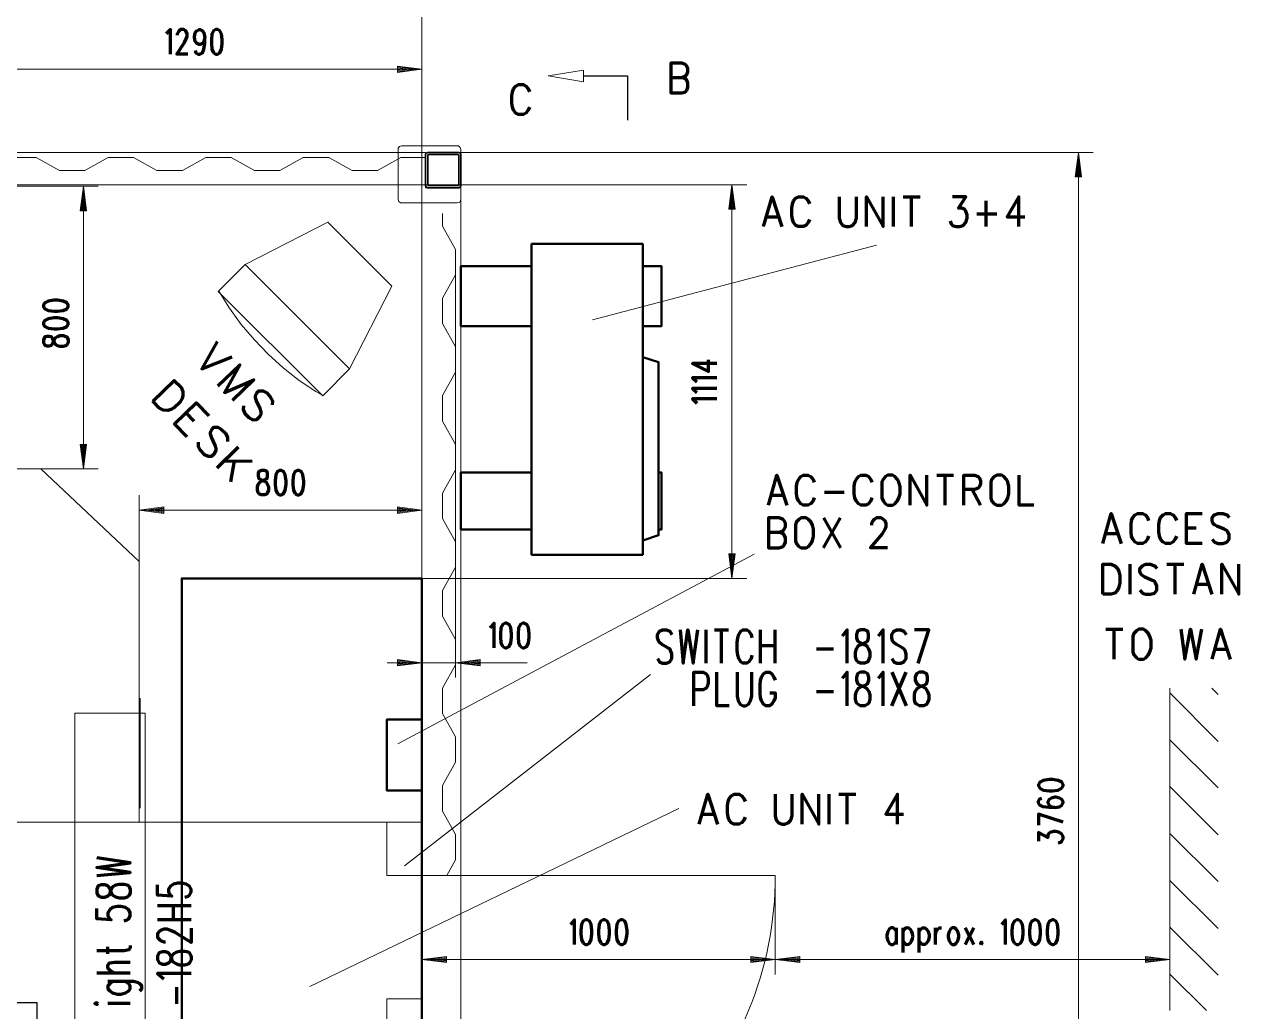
# Model space of a CAD drawing. Header units: metres. Extents: x 1223 to 5739, y -151236 to 19014.
# Drawn here: x 5257 to 5339.5, y -151020 to -150952.9 of the extents above; entities that cross this region are included whole.
import ezdxf

# ---------------------------------------------------------------- set-up
doc = ezdxf.new("R2010")
doc.units = ezdxf.units.M
doc.layers.add('AL2', color=7, linetype='Continuous')
doc.layers.add('PDF_Geometry', color=7, linetype='Continuous')

msp = doc.modelspace()

# ---------------------------------------------------------------- linework, layer by layer
at = {"layer": 'AL2'}
msp.add_lwpolyline([(5257.91, -151035.847), (5257.91, -151019.383), (5243.768, -151019.383)], dxfattribs=at)
at = {"layer": 'PDF_Geometry', "color": 8, "lineweight": 13}
for points in [[(5284.05, -150934.79), (5284.05, -150963.807)], [(5284.05, -150941.516), (5284.05, -150965.046), (5284.05, -150948.242)], [(5284.05, -150986.931), (5284.05, -150965.046), (5284.05, -150954.947)], [(5282.384, -150955.801), (5283.624, -150955.963), (5282.384, -150956.126)], [(5253.083, -150955.963), (5284.05, -150955.963)], [(5282.384, -150955.862), (5283.177, -150955.963), (5282.384, -150956.065)], [(5282.384, -150955.923), (5282.75, -150955.963), (5282.384, -150956.004)], [(4989.002, -151051.122), (5284.294, -151051.122), (5284.294, -151048.725), (5286.692, -151048.725), (5286.692, -150964.01), (5284.294, -150964.01), (5284.294, -150961.612), (4989.002, -150961.612), (4989.002, -150964.01), (4986.605, -150964.01), (4986.605, -151048.725), (4989.063, -151048.725), (4989.307, -151048.481), (5054.697, -151048.481)], [(5286.509, -150961.612), (5286.692, -150961.612), (5286.692, -150965.128)], [(5286.692, -150961.612), (5329.628, -150961.612)], [(5328.633, -150961.612), (5328.633, -151051.122)], [(5256.11, -150961.958), (5257.838, -150961.958), (5259.422, -150962.831), (5260.276, -150962.831), (5261.15, -150962.831), (5262.735, -150961.958), (5264.462, -150961.958), (5266.047, -150962.831), (5266.9, -150962.831), (5267.774, -150962.831), (5269.359, -150961.958), (5271.086, -150961.958), (5272.671, -150962.831), (5273.525, -150962.831), (5274.398, -150962.831), (5275.983, -150961.958), (5277.711, -150961.958), (5279.296, -150962.831), (5280.149, -150962.831), (5281.023, -150962.831), (5282.608, -150961.958), (5284.294, -150961.958)], [(5328.47, -150963.278), (5328.633, -150962.039), (5328.795, -150963.278)], [(5328.531, -150963.278), (5328.633, -150962.486), (5328.734, -150963.278)], [(5328.572, -150963.278), (5328.633, -150962.913), (5328.673, -150963.278)], [(5284.294, -150963.807), (4989.246, -150963.807), (4989.246, -151048.481), (5054.108, -151048.481)], [(5262.044, -150963.908), (5253.083, -150963.908), (5253.083, -150983.111), (5253.083, -150963.807)], [(5261.048, -150963.908), (5261.048, -150983.111)], [(5284.294, -151048.725), (5284.05, -151048.481), (5284.05, -150963.807), (5306.118, -150963.807)], [(5305.102, -150963.807), (5305.102, -150990.548)], [(5260.886, -150965.595), (5261.048, -150964.355), (5261.211, -150965.595)], [(5260.947, -150965.595), (5261.048, -150964.782), (5261.15, -150965.595)], [(5304.94, -150965.473), (5305.102, -150964.233), (5305.265, -150965.473)], [(5305.001, -150965.473), (5305.102, -150964.681), (5305.224, -150965.473)], [(5260.987, -150965.595), (5261.048, -150965.229), (5261.089, -150965.595)], [(5305.061, -150965.473), (5305.102, -150965.107), (5305.163, -150965.473)], [(5279.133, -150976.324), (5281.998, -150970.695), (5277.65, -150966.347), (5272.041, -150969.232), (5279.133, -150976.304), (5277.304, -150978.153), (5270.212, -150971.061), (5272.041, -150969.232)], [(5284.05, -150997.294), (5284.05, -150965.981)], [(5286.326, -150968.196), (5285.453, -150966.611), (5285.453, -150965.757)], [(5285.453, -151004.63), (5285.453, -151005.504), (5285.453, -151006.357), (5285.453, -151005.504), (5285.453, -151004.63), (5286.326, -151003.045), (5286.326, -151001.318), (5285.453, -150999.733), (5285.453, -150998.879), (5285.453, -150998.006), (5286.326, -150996.421), (5286.326, -150994.693), (5285.453, -150993.108), (5285.453, -150992.255), (5285.453, -150991.381), (5286.326, -150989.796), (5286.326, -150988.069), (5285.453, -150986.484), (5285.453, -150985.631), (5285.453, -150984.757), (5286.326, -150983.172), (5286.326, -150981.445), (5285.453, -150979.86), (5285.453, -150979.006), (5285.453, -150978.132), (5286.326, -150976.547), (5286.326, -150974.82), (5285.453, -150973.235), (5285.453, -150972.382), (5285.453, -150971.508), (5286.326, -150969.923), (5286.326, -150968.196), (5286.326, -150997.294)], [(5295.633, -150972.991), (5314.917, -150967.911)], [(5270.253, -150971.041), (5270.985, -150972.199), (5271.777, -150973.296), (5272.671, -150974.353), (5273.606, -150975.328), (5274.622, -150976.243), (5275.699, -150977.096), (5276.837, -150977.848), (5277.304, -150978.132)], [(5260.886, -150981.445), (5261.048, -150982.684), (5261.211, -150981.445)], [(5260.947, -150981.445), (5261.048, -150982.237), (5261.15, -150981.445)], [(5260.987, -150981.445), (5261.048, -150981.81), (5261.089, -150981.445)], [(5262.044, -150983.111), (5253.083, -150983.111), (5258.163, -150983.111), (5264.848, -150989.41)], [(5284.05, -151017.452), (5284.05, -151010.726), (5281.653, -151010.726), (5281.653, -151007.109), (5284.05, -151007.109), (5264.848, -151007.109), (5264.848, -150989.41), (5264.848, -150984.899)], [(5264.848, -150985.915), (5284.05, -150985.915)], [(5266.514, -150985.752), (5265.295, -150985.915), (5266.514, -150986.078)], [(5266.535, -150985.813), (5265.722, -150985.915), (5266.535, -150986.017)], [(5266.535, -150985.874), (5266.169, -150985.915), (5266.535, -150985.956)], [(5282.384, -150985.752), (5283.624, -150985.915), (5282.384, -150986.078)], [(5282.384, -150985.813), (5283.177, -150985.915), (5282.384, -150986.017)], [(5282.384, -150985.874), (5282.75, -150985.915), (5282.384, -150985.956)], [(5282.405, -151001.785), (5306.606, -150988.902)], [(5304.94, -150988.882), (5305.102, -150990.101), (5305.265, -150988.882)], [(5305.001, -150988.882), (5305.102, -150989.674), (5305.224, -150988.882)], [(5305.061, -150988.861), (5305.102, -150989.227), (5305.163, -150988.861)], [(5267.733, -150990.548), (5306.118, -150990.548)], [(5282.384, -150996.116), (5283.624, -150996.278), (5282.384, -150996.441)], [(5282.384, -150996.177), (5283.177, -150996.278), (5282.384, -150996.38)], [(5282.384, -150996.238), (5282.75, -150996.278), (5282.384, -150996.339)], [(5287.993, -150996.116), (5286.753, -150996.278), (5287.993, -150996.441)], [(5287.993, -150996.177), (5287.2, -150996.278), (5287.993, -150996.38)], [(5287.993, -150996.238), (5287.627, -150996.278), (5287.993, -150996.339)], [(5281.693, -150996.278), (5291.183, -150996.278)], [(5282.852, -151010.076), (5299.575, -150997.091)], [(5264.909, -151006.154), (5264.909, -150998.696)], [(5334.851, -150998.006), (5334.851, -151019.911), (5334.851, -151015.44)], [(5334.851, -150998.331), (5338.122, -151001.623)], [(5337.696, -150998.006), (5338.122, -150998.432)], [(5334.851, -151001.521), (5338.122, -151004.792)], [(5334.851, -151004.691), (5338.122, -151007.983)], [(5276.43, -151018.285), (5301.505, -151006.174)], [(5285.737, -151010.726), (5286.326, -151009.669), (5286.326, -151007.942), (5285.453, -151006.357)], [(5250.339, -151007.109), (5264.909, -151007.109)], [(5334.851, -151007.068), (5334.851, -151015.908)], [(5334.851, -151007.881), (5338.122, -151011.153)], [(5334.851, -151011.071), (5338.122, -151014.343)], [(5334.851, -151014.241), (5338.122, -151017.513)], [(5284.05, -151016.436), (5308.049, -151016.436)], [(5285.717, -151016.273), (5284.498, -151016.436), (5285.717, -151016.598)], [(5285.717, -151016.334), (5284.924, -151016.436), (5285.717, -151016.537)], [(5285.737, -151016.395), (5285.371, -151016.436), (5285.737, -151016.497)], [(5306.382, -151016.273), (5307.622, -151016.436), (5306.382, -151016.598)], [(5306.382, -151016.334), (5307.175, -151016.436), (5306.382, -151016.537)], [(5306.382, -151016.395), (5306.748, -151016.436), (5306.382, -151016.497)], [(5308.049, -151016.436), (5309.715, -151016.233)], [(5308.049, -151016.436), (5309.715, -151016.659)], [(5308.049, -151016.436), (5334.851, -151016.436)], [(5309.715, -151016.273), (5308.496, -151016.436), (5309.715, -151016.598)], [(5309.735, -151016.334), (5308.922, -151016.436), (5309.735, -151016.537)], [(5309.735, -151016.395), (5309.369, -151016.436), (5309.735, -151016.497)], [(5309.715, -151016.233), (5309.715, -151016.659)], [(5333.164, -151016.334), (5333.977, -151016.436), (5333.164, -151016.537)], [(5333.164, -151016.395), (5333.53, -151016.436), (5333.164, -151016.497)], [(5333.185, -151016.273), (5334.404, -151016.436), (5333.185, -151016.598)], [(5334.851, -151017.432), (5337.33, -151019.911)], [(5284.05, -151026.332), (5281.653, -151026.332), (5281.653, -151019.118), (5284.05, -151019.118)]]:
    msp.add_lwpolyline(points, dxfattribs=at)
at = {"layer": 'PDF_Geometry', "color": 8, "lineweight": 70}
for points in [[(5266.961, -150954.927), (5266.961, -150953.261), (5266.677, -150953.565)], [(5268.14, -150954.927), (5267.388, -150954.927), (5267.916, -150954.134), (5268.038, -150953.891), (5268.099, -150953.728), (5268.099, -150953.565), (5268.038, -150953.403), (5267.977, -150953.342), (5267.876, -150953.261), (5267.652, -150953.261), (5267.551, -150953.342), (5267.51, -150953.403), (5267.429, -150953.565), (5267.429, -150953.647)], [(5268.648, -150954.683), (5268.688, -150954.846), (5268.851, -150954.927), (5268.953, -150954.927), (5269.136, -150954.846), (5269.237, -150954.602), (5269.298, -150954.216), (5269.298, -150953.809), (5269.237, -150954.053), (5269.136, -150954.216), (5268.953, -150954.277), (5268.912, -150954.277), (5268.749, -150954.216), (5268.648, -150954.053), (5268.587, -150953.809), (5268.587, -150953.728), (5268.648, -150953.484), (5268.749, -150953.342), (5268.912, -150953.261), (5268.953, -150953.261), (5269.136, -150953.342), (5269.237, -150953.484), (5269.298, -150953.809)], [(5304.086, -150975.958), (5302.42, -150975.958), (5303.517, -150976.487), (5303.517, -150975.694)], [(5304.086, -150976.934), (5302.42, -150976.934), (5302.725, -150977.198)], [(5304.086, -150977.645), (5302.42, -150977.645), (5302.725, -150977.929)], [(5304.086, -150978.356), (5302.42, -150978.356), (5302.725, -150978.64)], [(5288.948, -150995.262), (5288.948, -150993.596), (5288.663, -150993.901)], [(5300.042, -150995.994), (5300.185, -150996.217), (5300.388, -150996.319), (5300.652, -150996.319), (5300.876, -150996.217), (5301.018, -150995.994), (5301.018, -150995.669), (5300.936, -150995.445), (5300.876, -150995.344), (5300.713, -150995.242), (5300.307, -150995.018), (5300.185, -150994.917), (5300.103, -150994.795), (5300.042, -150994.592), (5300.042, -150994.368), (5300.185, -150994.145), (5300.388, -150994.043), (5300.652, -150994.043), (5300.876, -150994.145), (5301.018, -150994.368)], [(5301.587, -150994.043), (5301.79, -150996.319), (5302.115, -150994.043), (5302.461, -150996.319), (5302.786, -150994.043)], [(5303.355, -150996.319), (5303.355, -150994.043)], [(5303.924, -150994.043), (5304.879, -150994.043)], [(5304.391, -150996.319), (5304.391, -150994.043)], [(5306.464, -150995.77), (5306.403, -150995.994), (5306.26, -150996.217), (5306.118, -150996.319), (5305.834, -150996.319), (5305.712, -150996.217), (5305.569, -150995.994), (5305.509, -150995.77), (5305.468, -150995.445), (5305.468, -150994.917), (5305.509, -150994.592), (5305.569, -150994.368), (5305.712, -150994.145), (5305.834, -150994.043), (5306.118, -150994.043), (5306.26, -150994.145), (5306.403, -150994.368), (5306.464, -150994.592)], [(5307.033, -150996.319), (5307.033, -150994.043)], [(5308.008, -150994.043), (5308.008, -150996.319)], [(5312.925, -150996.319), (5312.925, -150994.043), (5312.58, -150994.47)], [(5315.384, -150996.319), (5315.384, -150994.043), (5315.039, -150994.47)], [(5315.953, -150995.994), (5316.095, -150996.217), (5316.298, -150996.319), (5316.583, -150996.319), (5316.786, -150996.217), (5316.928, -150995.994), (5316.928, -150995.669), (5316.867, -150995.445), (5316.786, -150995.344), (5316.644, -150995.242), (5316.238, -150995.018), (5316.095, -150994.917), (5316.014, -150994.795), (5315.953, -150994.592), (5315.953, -150994.368), (5316.095, -150994.145), (5316.298, -150994.043), (5316.583, -150994.043), (5316.786, -150994.145), (5316.928, -150994.368)], [(5317.762, -150996.319), (5318.473, -150994.043), (5317.497, -150994.043)], [(5307.033, -150995.12), (5308.008, -150995.12)], [(5310.853, -150995.344), (5312.011, -150995.344)], [(5302.521, -150999.204), (5302.521, -150996.929), (5303.131, -150996.929), (5303.355, -150997.03), (5303.416, -150997.132), (5303.497, -150997.355), (5303.497, -150997.68), (5303.416, -150997.904), (5303.355, -150998.006), (5303.131, -150998.127), (5302.521, -150998.127)], [(5304.919, -150999.204), (5304.066, -150999.204), (5304.066, -150996.929)], [(5305.468, -150996.929), (5305.468, -150998.554), (5305.529, -150998.879), (5305.671, -150999.103), (5305.874, -150999.204), (5306.017, -150999.204), (5306.22, -150999.103), (5306.362, -150998.879), (5306.443, -150998.554), (5306.443, -150996.929)], [(5307.683, -150998.331), (5308.028, -150998.331), (5308.028, -150998.656), (5307.947, -150998.879), (5307.805, -150999.103), (5307.683, -150999.204), (5307.398, -150999.204), (5307.256, -150999.103), (5307.114, -150998.879), (5307.053, -150998.656), (5307.012, -150998.331), (5307.012, -150997.802), (5307.053, -150997.477), (5307.114, -150997.254), (5307.256, -150997.03), (5307.398, -150996.929), (5307.683, -150996.929), (5307.805, -150997.03), (5307.947, -150997.254), (5308.028, -150997.477)], [(5312.925, -150999.204), (5312.925, -150996.929), (5312.58, -150997.355)], [(5315.384, -150999.204), (5315.384, -150996.929), (5315.039, -150997.355)], [(5315.973, -150999.204), (5316.928, -150996.929)], [(5315.973, -150996.929), (5316.928, -150999.204)], [(5310.853, -150998.229), (5312.011, -150998.229)], [(5327.028, -151006.113), (5327.353, -151006.073), (5327.515, -151005.951), (5327.596, -151005.808), (5327.596, -151005.747), (5327.515, -151005.585), (5327.353, -151005.483), (5327.109, -151005.422), (5327.028, -151005.422), (5326.804, -151005.483), (5326.641, -151005.585), (5326.56, -151005.747), (5326.56, -151005.808), (5326.641, -151005.951), (5326.804, -151006.073), (5327.028, -151006.113), (5326.641, -151006.113), (5326.235, -151006.073), (5326.012, -151005.951), (5325.93, -151005.808), (5325.93, -151005.687), (5326.012, -151005.524), (5326.154, -151005.483)], [(5327.596, -151007.109), (5325.93, -151006.56), (5325.93, -151007.312)], [(5327.271, -151008.511), (5327.434, -151008.47), (5327.515, -151008.409), (5327.596, -151008.247), (5327.596, -151008.084), (5327.515, -151007.922), (5327.353, -151007.82), (5327.109, -151007.759), (5326.946, -151007.759), (5326.723, -151007.82), (5326.641, -151007.861), (5326.56, -151007.983), (5326.56, -151008.145), (5325.93, -151007.82), (5325.93, -151008.409)], [(5261.963, -151010.726), (5264.238, -151010.523), (5261.963, -151010.198), (5264.238, -151009.872), (5261.963, -151009.547)], [(5267.937, -151012.209), (5268.16, -151012.148), (5268.262, -151012.067), (5268.363, -151011.864), (5268.363, -151011.661), (5268.262, -151011.457), (5268.038, -151011.315), (5267.713, -151011.254), (5267.49, -151011.254), (5267.164, -151011.315), (5266.961, -151011.457), (5266.839, -151011.661), (5266.839, -151011.864), (5266.961, -151012.067), (5267.063, -151012.148), (5266.087, -151012.067), (5266.087, -151011.376)], [(5263.812, -151013.815), (5264.035, -151013.754), (5264.137, -151013.672), (5264.238, -151013.469), (5264.238, -151013.266), (5264.137, -151013.063), (5263.913, -151012.92), (5263.588, -151012.839), (5263.365, -151012.839), (5263.039, -151012.92), (5262.836, -151013.063), (5262.714, -151013.266), (5262.714, -151013.469), (5262.836, -151013.672), (5262.938, -151013.754), (5261.963, -151013.672), (5261.963, -151012.981)], [(5266.087, -151012.778), (5268.363, -151012.778)], [(5267.164, -151013.754), (5267.164, -151012.778)], [(5268.363, -151013.754), (5266.087, -151013.754)], [(5268.363, -151014.323), (5268.363, -151015.278), (5267.286, -151014.607), (5266.961, -151014.465), (5266.738, -151014.384), (5266.514, -151014.384), (5266.291, -151014.465), (5266.189, -151014.546), (5266.087, -151014.668), (5266.087, -151014.952), (5266.189, -151015.074), (5266.291, -151015.156), (5266.514, -151015.237), (5266.636, -151015.237)], [(5294.414, -151015.42), (5294.414, -151013.754), (5294.129, -151014.058)], [(5316.278, -151014.546), (5316.156, -151014.384), (5316.055, -151014.302), (5315.892, -151014.302), (5315.79, -151014.384), (5315.689, -151014.546), (5315.628, -151014.77), (5315.628, -151014.932), (5315.689, -151015.176), (5315.79, -151015.339), (5315.892, -151015.42), (5316.055, -151015.42), (5316.156, -151015.339), (5316.278, -151015.176)], [(5316.278, -151015.42), (5316.278, -151014.302)], [(5316.725, -151015.969), (5316.725, -151014.302)], [(5317.823, -151015.969), (5317.823, -151014.302)], [(5317.823, -151014.546), (5317.944, -151014.384), (5318.046, -151014.302), (5318.209, -151014.302), (5318.31, -151014.384), (5318.432, -151014.546), (5318.493, -151014.77), (5318.493, -151014.932), (5318.432, -151015.176), (5318.31, -151015.339), (5318.209, -151015.42), (5318.046, -151015.42), (5317.944, -151015.339), (5317.823, -151015.176)], [(5318.94, -151015.42), (5318.94, -151014.302)], [(5318.94, -151014.77), (5318.981, -151014.546), (5319.082, -151014.384), (5319.204, -151014.302), (5319.347, -151014.302)], [(5320.952, -151015.42), (5321.541, -151014.302)], [(5320.952, -151014.302), (5321.541, -151015.42)], [(5323.675, -151015.42), (5323.675, -151013.754), (5323.411, -151014.058)], [(5264.238, -151015.501), (5264.238, -151015.643), (5264.137, -151015.786), (5263.812, -151015.847), (5261.963, -151015.847)], [(5262.714, -151016.05), (5262.714, -151015.582)], [(5263.161, -151017.371), (5262.836, -151017.167), (5262.714, -151017.025), (5262.714, -151016.822), (5262.836, -151016.68), (5263.161, -151016.619), (5264.238, -151016.619)], [(5264.238, -151017.371), (5261.963, -151017.371)], [(5268.363, -151017.391), (5266.087, -151017.391), (5266.514, -151017.757)], [(5264.889, -151018.569), (5265.011, -151018.427), (5265.011, -151018.224), (5264.889, -151018.102), (5264.787, -151018.021), (5264.462, -151017.94), (5262.714, -151017.94)], [(5263.039, -151017.94), (5262.836, -151018.102), (5262.714, -151018.224), (5262.714, -151018.427), (5262.836, -151018.569), (5263.039, -151018.712), (5263.365, -151018.793), (5263.588, -151018.793), (5263.913, -151018.712), (5264.137, -151018.569), (5264.238, -151018.427), (5264.238, -151018.224), (5264.137, -151018.102), (5263.913, -151017.94)], [(5267.388, -151019.464), (5267.388, -151018.326)], [(5264.238, -151019.443), (5262.714, -151019.443)]]:
    msp.add_lwpolyline(points, dxfattribs=at)
for points in [[(5269.887, -150954.846), (5270.05, -150954.927), (5270.152, -150954.927), (5270.314, -150954.846), (5270.436, -150954.602), (5270.477, -150954.216), (5270.477, -150953.972), (5270.436, -150953.565), (5270.314, -150953.342), (5270.152, -150953.261), (5270.05, -150953.261), (5269.887, -150953.342), (5269.786, -150953.565), (5269.745, -150953.972), (5269.745, -150954.216), (5269.786, -150954.602)], [(5259.931, -150972.24), (5260.012, -150972.097), (5260.012, -150971.975), (5259.931, -150971.833), (5259.687, -150971.711), (5259.301, -150971.65), (5259.057, -150971.65), (5258.65, -150971.711), (5258.427, -150971.833), (5258.346, -150971.975), (5258.346, -150972.097), (5258.427, -150972.24), (5258.65, -150972.362), (5259.057, -150972.402), (5259.301, -150972.402), (5259.687, -150972.362)], [(5259.931, -150973.438), (5260.012, -150973.296), (5260.012, -150973.174), (5259.931, -150973.032), (5259.687, -150972.91), (5259.301, -150972.849), (5259.057, -150972.849), (5258.65, -150972.91), (5258.427, -150973.032), (5258.346, -150973.174), (5258.346, -150973.296), (5258.427, -150973.438), (5258.65, -150973.56), (5259.057, -150973.601), (5259.301, -150973.601), (5259.687, -150973.56)], [(5259.931, -150974.698), (5259.849, -150974.759), (5259.687, -150974.8), (5259.443, -150974.8), (5259.301, -150974.759), (5259.138, -150974.637), (5259.057, -150974.475), (5258.975, -150974.272), (5258.894, -150974.15), (5258.732, -150974.109), (5258.569, -150974.109), (5258.427, -150974.15), (5258.346, -150974.333), (5258.346, -150974.536), (5258.427, -150974.698), (5258.569, -150974.759), (5258.732, -150974.759), (5258.894, -150974.698), (5258.975, -150974.597), (5259.057, -150974.373), (5259.138, -150974.211), (5259.301, -150974.109), (5259.443, -150974.048), (5259.687, -150974.048), (5259.849, -150974.109), (5259.931, -150974.15), (5260.012, -150974.333), (5260.012, -150974.536)], [(5272.976, -150984.797), (5272.915, -150984.716), (5272.874, -150984.554), (5272.874, -150984.31), (5272.915, -150984.168), (5273.037, -150984.005), (5273.2, -150983.924), (5273.403, -150983.842), (5273.525, -150983.761), (5273.565, -150983.599), (5273.565, -150983.436), (5273.525, -150983.294), (5273.342, -150983.212), (5273.139, -150983.212), (5272.976, -150983.294), (5272.915, -150983.436), (5272.915, -150983.599), (5272.976, -150983.761), (5273.078, -150983.842), (5273.301, -150983.924), (5273.464, -150984.005), (5273.565, -150984.168), (5273.626, -150984.31), (5273.626, -150984.554), (5273.565, -150984.716), (5273.525, -150984.797), (5273.342, -150984.879), (5273.139, -150984.879)], [(5274.236, -150984.797), (5274.378, -150984.879), (5274.5, -150984.879), (5274.642, -150984.797), (5274.764, -150984.554), (5274.825, -150984.168), (5274.825, -150983.924), (5274.764, -150983.517), (5274.642, -150983.294), (5274.5, -150983.212), (5274.378, -150983.212), (5274.236, -150983.294), (5274.114, -150983.517), (5274.073, -150983.924), (5274.073, -150984.168), (5274.114, -150984.554)], [(5275.435, -150984.797), (5275.577, -150984.879), (5275.699, -150984.879), (5275.841, -150984.797), (5275.963, -150984.554), (5276.024, -150984.168), (5276.024, -150983.924), (5275.963, -150983.517), (5275.841, -150983.294), (5275.699, -150983.212), (5275.577, -150983.212), (5275.435, -150983.294), (5275.313, -150983.517), (5275.272, -150983.924), (5275.272, -150984.168), (5275.313, -150984.554)], [(5289.537, -150995.181), (5289.699, -150995.262), (5289.801, -150995.262), (5289.964, -150995.181), (5290.086, -150994.937), (5290.126, -150994.551), (5290.126, -150994.307), (5290.086, -150993.901), (5289.964, -150993.677), (5289.801, -150993.596), (5289.699, -150993.596), (5289.537, -150993.677), (5289.415, -150993.901), (5289.374, -150994.307), (5289.374, -150994.551), (5289.415, -150994.937)], [(5290.736, -150995.181), (5290.898, -150995.262), (5291, -150995.262), (5291.163, -150995.181), (5291.284, -150994.937), (5291.325, -150994.551), (5291.325, -150994.307), (5291.284, -150993.901), (5291.163, -150993.677), (5291, -150993.596), (5290.898, -150993.596), (5290.736, -150993.677), (5290.614, -150993.901), (5290.573, -150994.307), (5290.573, -150994.551), (5290.614, -150994.937)], [(5313.637, -150996.217), (5313.555, -150996.116), (5313.494, -150995.892), (5313.494, -150995.567), (5313.555, -150995.344), (5313.698, -150995.12), (5313.901, -150995.018), (5314.185, -150994.917), (5314.327, -150994.795), (5314.388, -150994.592), (5314.388, -150994.368), (5314.327, -150994.145), (5314.104, -150994.043), (5313.84, -150994.043), (5313.637, -150994.145), (5313.555, -150994.368), (5313.555, -150994.592), (5313.637, -150994.795), (5313.779, -150994.917), (5314.043, -150995.018), (5314.246, -150995.12), (5314.388, -150995.344), (5314.47, -150995.567), (5314.47, -150995.892), (5314.388, -150996.116), (5314.327, -150996.217), (5314.104, -150996.319), (5313.84, -150996.319)], [(5313.637, -150999.103), (5313.555, -150999.001), (5313.494, -150998.778), (5313.494, -150998.453), (5313.555, -150998.229), (5313.698, -150998.006), (5313.901, -150997.904), (5314.185, -150997.802), (5314.327, -150997.68), (5314.409, -150997.477), (5314.409, -150997.254), (5314.327, -150997.03), (5314.124, -150996.929), (5313.84, -150996.929), (5313.637, -150997.03), (5313.555, -150997.254), (5313.555, -150997.477), (5313.637, -150997.68), (5313.779, -150997.802), (5314.043, -150997.904), (5314.246, -150998.006), (5314.409, -150998.229), (5314.47, -150998.453), (5314.47, -150998.778), (5314.409, -150999.001), (5314.327, -150999.103), (5314.124, -150999.204), (5313.84, -150999.204)], [(5317.64, -150999.103), (5317.558, -150999.001), (5317.497, -150998.778), (5317.497, -150998.453), (5317.558, -150998.229), (5317.701, -150998.006), (5317.904, -150997.904), (5318.188, -150997.802), (5318.331, -150997.68), (5318.391, -150997.477), (5318.391, -150997.254), (5318.331, -150997.03), (5318.107, -150996.929), (5317.843, -150996.929), (5317.64, -150997.03), (5317.558, -150997.254), (5317.558, -150997.477), (5317.64, -150997.68), (5317.782, -150997.802), (5318.046, -150997.904), (5318.249, -150998.006), (5318.391, -150998.229), (5318.473, -150998.453), (5318.473, -150998.778), (5318.391, -150999.001), (5318.331, -150999.103), (5318.107, -150999.204), (5317.843, -150999.204)], [(5327.515, -151004.813), (5327.596, -151004.65), (5327.596, -151004.549), (5327.515, -151004.386), (5327.271, -151004.284), (5326.885, -151004.223), (5326.641, -151004.223), (5326.235, -151004.284), (5326.012, -151004.386), (5325.93, -151004.549), (5325.93, -151004.65), (5326.012, -151004.813), (5326.235, -151004.935), (5326.641, -151004.975), (5326.885, -151004.975), (5327.271, -151004.935)], [(5264.137, -151012.128), (5264.035, -151012.209), (5263.812, -151012.27), (5263.487, -151012.27), (5263.263, -151012.209), (5263.039, -151012.067), (5262.938, -151011.864), (5262.836, -151011.6), (5262.714, -151011.437), (5262.511, -151011.376), (5262.288, -151011.376), (5262.064, -151011.437), (5261.963, -151011.661), (5261.963, -151011.925), (5262.064, -151012.128), (5262.288, -151012.209), (5262.511, -151012.209), (5262.714, -151012.128), (5262.836, -151012.006), (5262.938, -151011.722), (5263.039, -151011.518), (5263.263, -151011.376), (5263.487, -151011.315), (5263.812, -151011.315), (5264.035, -151011.376), (5264.137, -151011.437), (5264.238, -151011.661), (5264.238, -151011.925)], [(5295.003, -151015.339), (5295.166, -151015.42), (5295.267, -151015.42), (5295.43, -151015.339), (5295.552, -151015.095), (5295.592, -151014.709), (5295.592, -151014.465), (5295.552, -151014.058), (5295.43, -151013.835), (5295.267, -151013.754), (5295.166, -151013.754), (5295.003, -151013.835), (5294.881, -151014.058), (5294.84, -151014.465), (5294.84, -151014.709), (5294.881, -151015.095)], [(5296.202, -151015.339), (5296.364, -151015.42), (5296.466, -151015.42), (5296.629, -151015.339), (5296.751, -151015.095), (5296.791, -151014.709), (5296.791, -151014.465), (5296.751, -151014.058), (5296.629, -151013.835), (5296.466, -151013.754), (5296.364, -151013.754), (5296.202, -151013.835), (5296.08, -151014.058), (5296.039, -151014.465), (5296.039, -151014.709), (5296.08, -151015.095)], [(5297.401, -151015.339), (5297.563, -151015.42), (5297.665, -151015.42), (5297.828, -151015.339), (5297.929, -151015.095), (5297.99, -151014.709), (5297.99, -151014.465), (5297.929, -151014.058), (5297.828, -151013.835), (5297.665, -151013.754), (5297.563, -151013.754), (5297.401, -151013.835), (5297.279, -151014.058), (5297.238, -151014.465), (5297.238, -151014.709), (5297.279, -151015.095)], [(5319.956, -151015.339), (5320.058, -151015.42), (5320.241, -151015.42), (5320.342, -151015.339), (5320.444, -151015.176), (5320.505, -151014.932), (5320.505, -151014.77), (5320.444, -151014.546), (5320.342, -151014.384), (5320.241, -151014.302), (5320.058, -151014.302), (5319.956, -151014.384), (5319.855, -151014.546), (5319.794, -151014.77), (5319.794, -151014.932), (5319.855, -151015.176)], [(5324.284, -151015.339), (5324.447, -151015.42), (5324.548, -151015.42), (5324.711, -151015.339), (5324.833, -151015.095), (5324.874, -151014.709), (5324.874, -151014.465), (5324.833, -151014.058), (5324.711, -151013.835), (5324.548, -151013.754), (5324.447, -151013.754), (5324.284, -151013.835), (5324.162, -151014.058), (5324.122, -151014.465), (5324.122, -151014.709), (5324.162, -151015.095)], [(5325.483, -151015.339), (5325.646, -151015.42), (5325.747, -151015.42), (5325.91, -151015.339), (5326.012, -151015.095), (5326.072, -151014.709), (5326.072, -151014.465), (5326.012, -151014.058), (5325.91, -151013.835), (5325.747, -151013.754), (5325.646, -151013.754), (5325.483, -151013.835), (5325.361, -151014.058), (5325.321, -151014.465), (5325.321, -151014.709), (5325.361, -151015.095)], [(5326.682, -151015.339), (5326.845, -151015.42), (5326.946, -151015.42), (5327.109, -151015.339), (5327.21, -151015.095), (5327.271, -151014.709), (5327.271, -151014.465), (5327.21, -151014.058), (5327.109, -151013.835), (5326.946, -151013.754), (5326.845, -151013.754), (5326.682, -151013.835), (5326.56, -151014.058), (5326.52, -151014.465), (5326.52, -151014.709), (5326.56, -151015.095)], [(5268.262, -151016.68), (5268.16, -151016.761), (5267.937, -151016.822), (5267.612, -151016.822), (5267.388, -151016.761), (5267.164, -151016.619), (5267.063, -151016.416), (5266.961, -151016.151), (5266.839, -151015.989), (5266.636, -151015.928), (5266.413, -151015.928), (5266.189, -151015.989), (5266.087, -151016.212), (5266.087, -151016.477), (5266.189, -151016.68), (5266.413, -151016.761), (5266.636, -151016.761), (5266.839, -151016.68), (5266.961, -151016.558), (5267.063, -151016.273), (5267.164, -151016.07), (5267.388, -151015.928), (5267.612, -151015.867), (5267.937, -151015.867), (5268.16, -151015.928), (5268.262, -151015.989), (5268.363, -151016.212), (5268.363, -151016.477)], [(5322.029, -151015.42), (5322.09, -151015.339), (5322.029, -151015.257), (5321.988, -151015.339)], [(5262.064, -151019.443), (5261.963, -151019.382), (5261.82, -151019.443), (5261.963, -151019.504)]]:
    msp.add_lwpolyline(points, close=True, dxfattribs=at)
at = {"layer": 'PDF_Geometry', "color": 8, "lineweight": 13}
for points in [[(5284.05, -150955.963), (5282.384, -150956.187), (5282.384, -150955.74)], [(5295.023, -150956.024), (5295.023, -150956.817), (5292.626, -150956.41)], [(5328.856, -150963.278), (5328.633, -150961.612), (5328.409, -150963.278)], [(5261.272, -150965.575), (5261.048, -150963.908), (5260.825, -150965.575)], [(5305.326, -150965.473), (5305.102, -150963.807), (5304.899, -150965.473)], [(5261.048, -150983.111), (5260.825, -150981.445), (5261.272, -150981.445)], [(5266.514, -150985.692), (5266.514, -150986.139), (5264.848, -150985.915)], [(5284.05, -150985.915), (5282.384, -150986.139), (5282.384, -150985.692)], [(5305.102, -150990.548), (5304.899, -150988.882), (5305.326, -150988.882)], [(5284.05, -150996.278), (5282.384, -150996.502), (5282.384, -150996.055)], [(5287.993, -150996.055), (5287.993, -150996.502), (5286.326, -150996.278)], [(5260.459, -151029.705), (5260.459, -150999.712), (5265.254, -150999.712), (5265.254, -151029.705)], [(5285.717, -151016.233), (5285.717, -151016.659), (5284.05, -151016.436)], [(5308.049, -151016.436), (5306.382, -151016.659), (5306.382, -151016.233)], [(5334.851, -151016.436), (5333.185, -151016.659), (5333.185, -151016.233)]]:
    msp.add_lwpolyline(points, close=True, dxfattribs=at)
at = {"layer": 'PDF_Geometry', "color": 8, "lineweight": 90}
for points in [[(5300.957, -150956.512), (5301.688, -150956.512), (5301.952, -150956.41), (5302.034, -150956.309), (5302.115, -150956.126), (5302.115, -150955.923), (5302.034, -150955.74), (5301.952, -150955.638), (5301.688, -150955.536), (5300.957, -150955.536), (5300.957, -150957.568), (5301.688, -150957.568), (5301.952, -150957.487), (5302.034, -150957.386), (5302.115, -150957.182), (5302.115, -150956.898), (5302.034, -150956.695), (5301.952, -150956.613), (5301.688, -150956.512)], [(5291.345, -150958.544), (5291.264, -150958.747), (5291.102, -150958.95), (5290.939, -150959.032), (5290.594, -150959.032), (5290.431, -150958.95), (5290.268, -150958.747), (5290.187, -150958.544), (5290.147, -150958.259), (5290.147, -150957.772), (5290.187, -150957.487), (5290.268, -150957.284), (5290.431, -150957.101), (5290.594, -150957), (5290.939, -150957), (5291.102, -150957.101), (5291.264, -150957.284), (5291.345, -150957.487)], [(5307.256, -150966.652), (5307.825, -150964.62), (5308.496, -150966.652)], [(5310.365, -150966.164), (5310.284, -150966.367), (5310.121, -150966.57), (5309.959, -150966.652), (5309.613, -150966.652), (5309.451, -150966.57), (5309.288, -150966.367), (5309.207, -150966.164), (5309.166, -150965.879), (5309.166, -150965.392), (5309.207, -150965.107), (5309.288, -150964.904), (5309.451, -150964.721), (5309.613, -150964.62), (5309.959, -150964.62), (5310.121, -150964.721), (5310.284, -150964.904), (5310.365, -150965.107)], [(5312.397, -150964.62), (5312.397, -150966.083), (5312.478, -150966.367), (5312.641, -150966.57), (5312.885, -150966.652), (5313.047, -150966.652), (5313.291, -150966.57), (5313.474, -150966.367), (5313.555, -150966.083), (5313.555, -150964.62)], [(5314.246, -150966.652), (5314.246, -150964.62), (5315.384, -150966.652), (5315.384, -150964.62)], [(5316.075, -150966.652), (5316.075, -150964.62)], [(5316.725, -150964.62), (5317.883, -150964.62)], [(5317.294, -150966.652), (5317.294, -150964.62)], [(5319.915, -150966.265), (5319.997, -150966.469), (5320.078, -150966.57), (5320.322, -150966.652), (5320.566, -150966.652), (5320.81, -150966.57), (5320.992, -150966.367), (5321.074, -150966.083), (5321.074, -150965.879), (5320.992, -150965.595), (5320.911, -150965.493), (5320.728, -150965.392), (5320.484, -150965.392), (5320.992, -150964.62), (5320.078, -150964.62)], [(5322.374, -150966.652), (5322.374, -150964.904)], [(5324.589, -150966.652), (5324.589, -150964.62), (5323.797, -150965.981), (5324.996, -150965.981)], [(5307.419, -150965.981), (5308.252, -150965.981)], [(5321.744, -150965.778), (5323.106, -150965.778)], [(5270.131, -150974.454), (5269.095, -150976.304), (5271.147, -150975.491)], [(5270.192, -150977.462), (5271.676, -150976.039), (5270.639, -150977.929), (5272.631, -150977.055), (5271.168, -150978.458)], [(5271.919, -150978.823), (5271.899, -150979.087), (5272.021, -150979.352), (5272.285, -150979.616), (5272.57, -150979.778), (5272.834, -150979.758), (5273.037, -150979.555), (5273.118, -150979.372), (5273.118, -150979.23), (5273.057, -150979.006), (5272.813, -150978.478), (5272.752, -150978.275), (5272.732, -150978.132), (5272.834, -150977.95), (5272.976, -150977.807), (5273.24, -150977.807), (5273.504, -150977.95), (5273.748, -150978.214), (5273.89, -150978.478), (5273.87, -150978.762)], [(5268.099, -150980.937), (5267.246, -150980.043), (5268.709, -150978.62), (5269.562, -150979.514)], [(5268.018, -150979.311), (5268.546, -150979.86)], [(5268.851, -150981.302), (5268.851, -150981.567), (5268.973, -150981.851), (5269.237, -150982.115), (5269.522, -150982.257), (5269.786, -150982.257), (5269.989, -150982.054), (5270.07, -150981.851), (5270.07, -150981.729), (5270.009, -150981.506), (5269.745, -150980.957), (5269.684, -150980.754), (5269.684, -150980.611), (5269.765, -150980.429), (5269.908, -150980.286), (5270.172, -150980.286), (5270.436, -150980.429), (5270.7, -150980.693), (5270.842, -150980.977), (5270.842, -150981.241)], [(5270.131, -150983.03), (5271.594, -150981.607)], [(5270.619, -150982.562), (5272.509, -150982.583)], [(5271.289, -150982.562), (5271.046, -150983.985)], [(5307.581, -150985.57), (5308.15, -150983.538), (5308.821, -150985.57)], [(5310.69, -150985.082), (5310.609, -150985.285), (5310.446, -150985.488), (5310.284, -150985.57), (5309.938, -150985.57), (5309.776, -150985.488), (5309.613, -150985.285), (5309.532, -150985.082), (5309.491, -150984.797), (5309.491, -150984.31), (5309.532, -150984.025), (5309.613, -150983.822), (5309.776, -150983.639), (5309.938, -150983.538), (5310.284, -150983.538), (5310.446, -150983.639), (5310.609, -150983.822), (5310.69, -150984.025)], [(5314.612, -150985.082), (5314.531, -150985.285), (5314.368, -150985.488), (5314.206, -150985.57), (5313.86, -150985.57), (5313.698, -150985.488), (5313.535, -150985.285), (5313.454, -150985.082), (5313.413, -150984.797), (5313.413, -150984.31), (5313.454, -150984.025), (5313.535, -150983.822), (5313.698, -150983.639), (5313.86, -150983.538), (5314.206, -150983.538), (5314.368, -150983.639), (5314.531, -150983.822), (5314.612, -150984.025)], [(5317.213, -150985.57), (5317.213, -150983.538), (5318.351, -150985.57), (5318.351, -150983.538)], [(5319.021, -150983.538), (5320.159, -150983.538)], [(5319.59, -150985.57), (5319.59, -150983.538)], [(5320.85, -150985.57), (5320.85, -150983.538), (5321.582, -150983.538), (5321.826, -150983.639), (5321.907, -150983.741), (5321.988, -150983.924), (5321.988, -150984.127), (5321.907, -150984.31), (5321.826, -150984.411), (5321.582, -150984.513), (5320.85, -150984.513)], [(5325.605, -150985.57), (5324.609, -150985.57), (5324.609, -150983.538)], [(5311.381, -150984.696), (5312.722, -150984.696)], [(5321.419, -150984.513), (5321.988, -150985.57)], [(5307.744, -150984.899), (5308.577, -150984.899)], [(5330.299, -150988.171), (5330.868, -150986.139), (5331.539, -150988.171)], [(5333.408, -150987.683), (5333.327, -150987.886), (5333.164, -150988.089), (5333.002, -150988.171), (5332.656, -150988.171), (5332.494, -150988.089), (5332.331, -150987.886), (5332.25, -150987.683), (5332.209, -150987.398), (5332.209, -150986.911), (5332.25, -150986.626), (5332.331, -150986.423), (5332.494, -150986.24), (5332.656, -150986.139), (5333.002, -150986.139), (5333.164, -150986.24), (5333.327, -150986.423), (5333.408, -150986.626)], [(5335.298, -150987.683), (5335.217, -150987.886), (5335.054, -150988.089), (5334.891, -150988.171), (5334.546, -150988.171), (5334.383, -150988.089), (5334.221, -150987.886), (5334.14, -150987.683), (5334.099, -150987.398), (5334.099, -150986.911), (5334.14, -150986.626), (5334.221, -150986.423), (5334.383, -150986.24), (5334.546, -150986.139), (5334.891, -150986.139), (5335.054, -150986.24), (5335.217, -150986.423), (5335.298, -150986.626)], [(5337.045, -150988.171), (5335.968, -150988.171), (5335.968, -150986.139), (5337.045, -150986.139)], [(5337.716, -150987.886), (5337.879, -150988.089), (5338.122, -150988.171), (5338.447, -150988.171), (5338.712, -150988.089), (5338.874, -150987.886), (5338.874, -150987.602), (5338.793, -150987.398), (5338.712, -150987.297), (5338.529, -150987.216), (5338.041, -150987.012), (5337.879, -150986.911), (5337.777, -150986.809), (5337.716, -150986.626), (5337.716, -150986.423), (5337.879, -150986.24), (5338.122, -150986.139), (5338.447, -150986.139), (5338.712, -150986.24), (5338.874, -150986.423)], [(5307.581, -150987.419), (5308.313, -150987.419), (5308.577, -150987.317), (5308.658, -150987.216), (5308.739, -150987.033), (5308.739, -150986.829), (5308.658, -150986.647), (5308.577, -150986.545), (5308.313, -150986.443), (5307.581, -150986.443), (5307.581, -150988.475), (5308.313, -150988.475), (5308.577, -150988.394), (5308.658, -150988.292), (5308.739, -150988.089), (5308.739, -150987.805), (5308.658, -150987.602), (5308.577, -150987.52), (5308.313, -150987.419)], [(5311.32, -150988.475), (5312.478, -150986.443)], [(5311.32, -150986.443), (5312.478, -150988.475)], [(5315.669, -150988.475), (5314.51, -150988.475), (5315.323, -150987.52), (5315.506, -150987.216), (5315.587, -150987.033), (5315.587, -150986.829), (5315.506, -150986.647), (5315.404, -150986.545), (5315.242, -150986.443), (5314.917, -150986.443), (5314.754, -150986.545), (5314.673, -150986.647), (5314.571, -150986.829), (5314.571, -150986.931)], [(5335.968, -150987.114), (5336.639, -150987.114)], [(5330.462, -150987.5), (5331.295, -150987.5)], [(5332.148, -150991.625), (5332.148, -150989.593)], [(5332.819, -150991.341), (5332.981, -150991.544), (5333.205, -150991.625), (5333.53, -150991.625), (5333.794, -150991.544), (5333.957, -150991.341), (5333.957, -150991.056), (5333.875, -150990.853), (5333.794, -150990.751), (5333.611, -150990.67), (5333.144, -150990.467), (5332.981, -150990.365), (5332.88, -150990.264), (5332.819, -150990.081), (5332.819, -150989.877), (5332.981, -150989.695), (5333.205, -150989.593), (5333.53, -150989.593), (5333.794, -150989.695), (5333.957, -150989.877)], [(5334.648, -150989.593), (5335.786, -150989.593)], [(5335.217, -150991.625), (5335.217, -150989.593)], [(5336.476, -150991.625), (5337.045, -150989.593), (5337.696, -150991.625)], [(5338.387, -150991.625), (5338.387, -150989.593), (5339.524, -150991.625), (5339.524, -150989.593)], [(5336.639, -150990.954), (5337.452, -150990.954)], [(5330.502, -150994.002), (5331.661, -150994.002)], [(5331.071, -150996.034), (5331.071, -150994.002)], [(5335.603, -150994.002), (5335.867, -150996.034), (5336.253, -150994.002), (5336.639, -150996.034), (5337.025, -150994.002)], [(5337.716, -150996.034), (5338.285, -150994.002), (5338.935, -150996.034)], [(5337.879, -150995.364), (5338.691, -150995.364)], [(5302.887, -151007.251), (5303.456, -151005.219), (5304.127, -151007.251)], [(5305.996, -151006.763), (5305.915, -151006.967), (5305.752, -151007.17), (5305.59, -151007.251), (5305.244, -151007.251), (5305.082, -151007.17), (5304.919, -151006.967), (5304.838, -151006.763), (5304.797, -151006.479), (5304.797, -151005.991), (5304.838, -151005.707), (5304.919, -151005.504), (5305.082, -151005.321), (5305.244, -151005.219), (5305.59, -151005.219), (5305.752, -151005.321), (5305.915, -151005.504), (5305.996, -151005.707)], [(5308.028, -151005.219), (5308.028, -151006.682), (5308.11, -151006.967), (5308.272, -151007.17), (5308.516, -151007.251), (5308.678, -151007.251), (5308.922, -151007.17), (5309.105, -151006.967), (5309.186, -151006.682), (5309.186, -151005.219)], [(5309.877, -151007.251), (5309.877, -151005.219), (5311.015, -151007.251), (5311.015, -151005.219)], [(5311.706, -151007.251), (5311.706, -151005.219)], [(5312.356, -151005.219), (5313.515, -151005.219)], [(5312.925, -151007.251), (5312.925, -151005.219)], [(5316.339, -151007.251), (5316.339, -151005.219), (5315.547, -151006.581), (5316.746, -151006.581)], [(5303.05, -151006.581), (5303.883, -151006.581)]]:
    msp.add_lwpolyline(points, dxfattribs=at)
at = {"layer": 'PDF_Geometry', "color": 8, "lineweight": 25}
msp.add_lwpolyline([(5295.023, -150956.41), (5298.01, -150956.41), (5298.01, -150959.418)], dxfattribs=at)
at = {"layer": 'PDF_Geometry', "color": 8, "lineweight": 18}
msp.add_lwpolyline([(5282.425, -150961.409), (5282.425, -150961.328), (5282.526, -150961.206), (5282.669, -150961.165), (5286.448, -150961.165), (5286.53, -150961.165), (5286.651, -150961.267), (5286.692, -150961.409), (5286.692, -150964.802), (5286.672, -150964.884), (5286.59, -150965.006), (5286.448, -150965.046), (5282.669, -150965.046), (5282.587, -150965.046), (5282.466, -150964.945), (5282.425, -150964.802)], close=True, dxfattribs=at)
at = {"layer": 'PDF_Geometry', "color": 8, "lineweight": 35}
for points in [[(5284.294, -150961.754), (5284.335, -150961.653), (5284.437, -150961.612), (5286.55, -150961.612), (5286.651, -150961.653), (5286.692, -150961.754), (5286.692, -150963.868), (5286.651, -150963.969), (5286.55, -150964.01), (5284.437, -150964.01), (5284.335, -150963.969), (5284.294, -150963.868)], [(5284.437, -150961.815), (5284.457, -150961.775), (5284.518, -150961.754), (5286.469, -150961.754), (5286.53, -150961.775), (5286.55, -150961.815), (5286.55, -150963.786), (5286.53, -150963.847), (5286.469, -150963.868), (5284.518, -150963.868), (5284.457, -150963.847), (5284.437, -150963.786)]]:
    msp.add_lwpolyline(points, close=True, dxfattribs=at)
at = {"layer": 'PDF_Geometry', "color": 8, "lineweight": 50}
for points in [[(5299.047, -150988.943), (5299.047, -150967.83), (5291.488, -150967.83), (5291.488, -150988.943)], [(5284.05, -150990.548), (5267.733, -150990.548), (5267.733, -151021.739), (5284.05, -151021.739)], [(5284.05, -151000.139), (5284.05, -151004.955), (5281.653, -151004.955), (5281.653, -151000.139)]]:
    msp.add_lwpolyline(points, close=True, dxfattribs=at)
for points in [[(5291.488, -150973.418), (5286.692, -150973.418), (5286.692, -150969.334), (5291.488, -150969.334)], [(5299.047, -150969.334), (5300.307, -150969.334), (5300.307, -150973.418), (5299.047, -150973.418)], [(5299.047, -150987.988), (5300.124, -150987.622), (5300.124, -150975.857), (5299.047, -150975.511)], [(5291.488, -150983.355), (5286.692, -150983.355), (5286.692, -150987.236), (5291.488, -150987.236)], [(5300.124, -150987.236), (5300.307, -150987.236), (5300.307, -150983.355), (5300.124, -150983.355)]]:
    msp.add_lwpolyline(points, dxfattribs=at)
at = {"layer": 'PDF_Geometry', "color": 8, "lineweight": 90}
for points in [[(5265.762, -150978.519), (5267.225, -150977.096), (5267.693, -150977.563), (5267.815, -150977.848), (5267.815, -150978.132), (5267.754, -150978.336), (5267.591, -150978.6), (5267.246, -150978.945), (5266.982, -150979.067), (5266.778, -150979.148), (5266.494, -150979.128), (5266.23, -150978.986)], [(5315.526, -150985.488), (5315.689, -150985.57), (5316.014, -150985.57), (5316.177, -150985.488), (5316.359, -150985.285), (5316.441, -150985.082), (5316.522, -150984.797), (5316.522, -150984.31), (5316.441, -150984.025), (5316.359, -150983.822), (5316.177, -150983.639), (5316.014, -150983.538), (5315.689, -150983.538), (5315.526, -150983.639), (5315.364, -150983.822), (5315.282, -150984.025), (5315.282, -150984.31), (5315.282, -150984.797), (5315.282, -150985.082), (5315.364, -150985.285)], [(5322.923, -150985.488), (5323.085, -150985.57), (5323.411, -150985.57), (5323.573, -150985.488), (5323.756, -150985.285), (5323.837, -150985.082), (5323.919, -150984.797), (5323.919, -150984.31), (5323.837, -150984.025), (5323.756, -150983.822), (5323.573, -150983.639), (5323.411, -150983.538), (5323.085, -150983.538), (5322.923, -150983.639), (5322.74, -150983.822), (5322.679, -150984.025), (5322.679, -150984.31), (5322.679, -150984.797), (5322.679, -150985.082), (5322.74, -150985.285)], [(5309.654, -150988.394), (5309.816, -150988.475), (5310.142, -150988.475), (5310.304, -150988.394), (5310.487, -150988.191), (5310.568, -150987.988), (5310.65, -150987.703), (5310.65, -150987.216), (5310.568, -150986.931), (5310.487, -150986.728), (5310.304, -150986.545), (5310.142, -150986.443), (5309.816, -150986.443), (5309.654, -150986.545), (5309.471, -150986.728), (5309.41, -150986.931), (5309.41, -150987.216), (5309.41, -150987.703), (5309.41, -150987.988), (5309.471, -150988.191)], [(5330.299, -150991.625), (5330.299, -150989.593), (5330.868, -150989.593), (5331.112, -150989.695), (5331.295, -150989.877), (5331.376, -150990.081), (5331.457, -150990.365), (5331.457, -150990.853), (5331.376, -150991.137), (5331.295, -150991.341), (5331.112, -150991.544), (5330.868, -150991.625)], [(5332.575, -150995.953), (5332.737, -150996.034), (5333.063, -150996.034), (5333.225, -150995.953), (5333.408, -150995.75), (5333.489, -150995.547), (5333.571, -150995.262), (5333.571, -150994.775), (5333.489, -150994.49), (5333.408, -150994.287), (5333.225, -150994.104), (5333.063, -150994.002), (5332.737, -150994.002), (5332.575, -150994.104), (5332.392, -150994.287), (5332.331, -150994.49), (5332.331, -150994.775), (5332.331, -150995.262), (5332.331, -150995.547), (5332.392, -150995.75)]]:
    msp.add_lwpolyline(points, close=True, dxfattribs=at)
at = {"layer": 'PDF_Geometry', "color": 8, "lineweight": 13}
msp.add_lwpolyline([(5284.05, -151034.724, 0.414547), (5308.049, -151010.726), (5308.049, -151017.452), (5308.049, -151010.726), (5284.05, -151010.726)], format="xyb", dxfattribs=at)
at = {"layer": 'PDF_Geometry', "color": 8, "lineweight": 70}
msp.add_ellipse((5317.022, -151014.859), major_axis=(0.002, 0.568), ratio=0.62977, start_param=2.164758, end_param=7.271023, dxfattribs=at)

doc.saveas('drawing.dxf')
